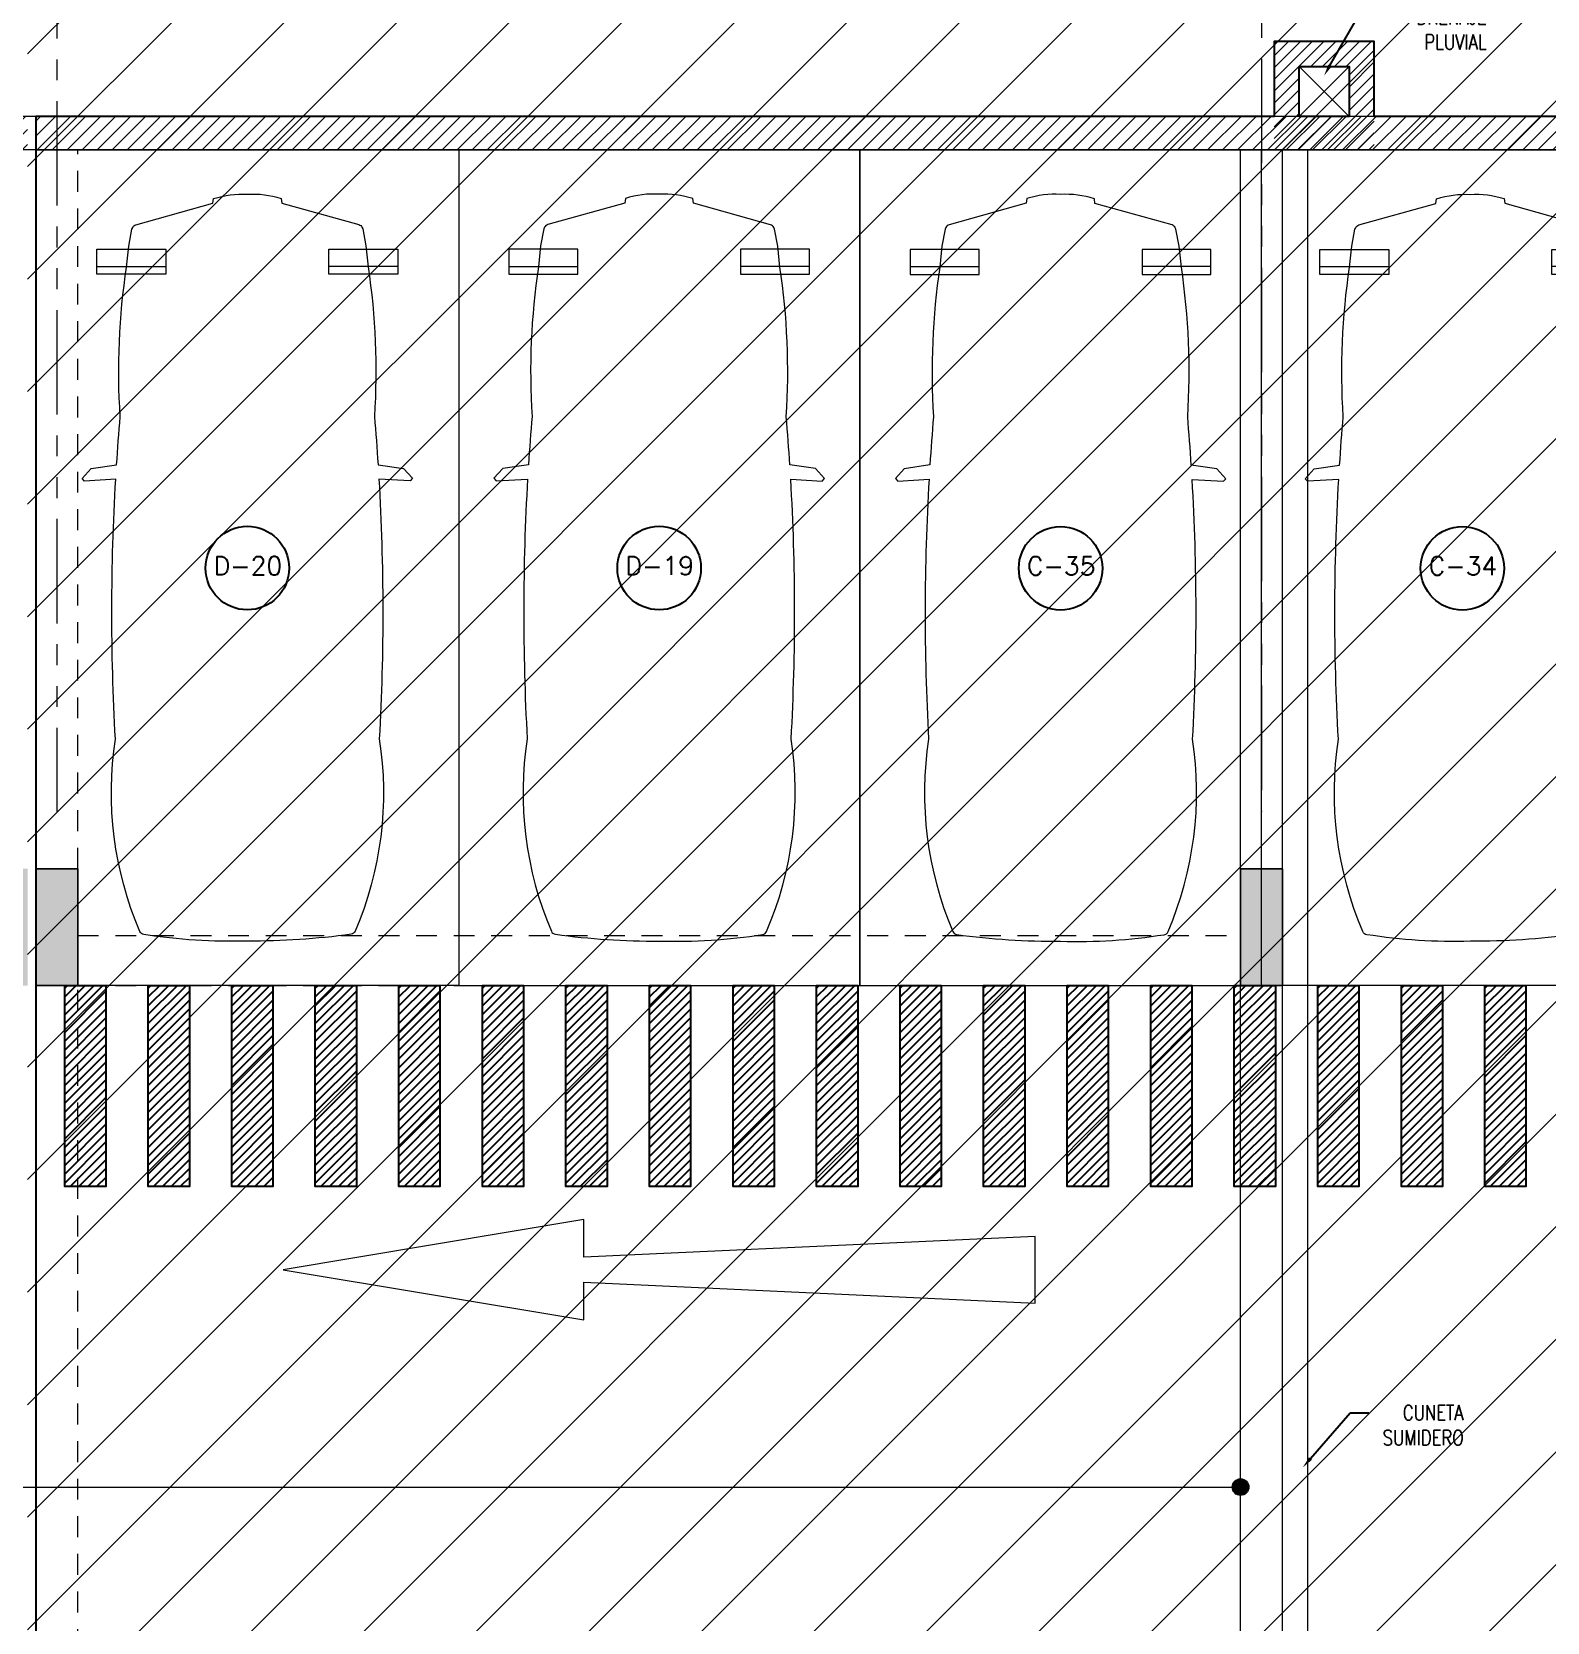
# Model space of a CAD drawing. Header units: millimetres. Extents: x 226317 to 226469, y 8188100 to 8188260.
# Drawn here: x 226427.63 to 226436.7, y 8188159.1 to 8188168.62 of the extents above; entities that cross this region are included whole.
import ezdxf
from ezdxf import colors
from ezdxf.entities.mleader import LeaderData, LeaderLine
from ezdxf.enums import TextEntityAlignment as Align
from ezdxf.math import Vec2, Vec3

# ---------------------------------------------------------------- set-up
doc = ezdxf.new("R2010")
doc.units = ezdxf.units.MM
for name, pattern in [('HIDDEN2', [0.1875, 0.125, -0.0625]), ('PHANTOM', [2.5, 1.25, -0.25, 0.25, -0.25, 0.25, -0.25]), ('PHANTOM2', [1.25, 0.625, -0.125, 0.125, -0.125, 0.125, -0.125])]:
    doc.linetypes.add(name, pattern=pattern)
for name, color, linetype in [('A-COTAS INT', 8, 'Continuous'), ('A-EJES', 8, 'PHANTOM'), ('A-ESTRUCTURA-HATCH', 8, 'Continuous'), ('A-ESTRUCTURA-MUROS', 8, 'Continuous'), ('A-ESTRUCTURA-VIGAS', 8, 'HIDDEN2'), ('A-LINEAS', 8, 'Continuous'), ('A-MOBILIARIO', 8, 'Continuous'), ('A-NUMERO ESTAC', 8, 'Continuous'), ('A-TEXTO-INDICACIONES', 8, 'Continuous'), ('CIRCULACION PEATONAL', 8, 'Continuous'), ('MURO CF 120', 8, 'Continuous'), ('MURO CF 60', 8, 'Continuous')]:
    doc.layers.add(name, color=color, linetype=linetype)
doc.layers.add('A-ESTRUCTURA-PLACAS', color=8, linetype='Continuous', lineweight=35)
doc.layers.add('A-MUROS', color=8, linetype='Continuous', lineweight=30)
doc.layers.add('A-ETAPAS', color=8, linetype='Continuous', lineweight=35, plot=False)
doc.layers.add('A-ÁREA COMÚN', color=8, linetype='Continuous', plot=False)
doc.styles.add('ROMANS', font='ROMANS.shx', dxfattribs={"oblique": 10})
doc.styles.add('TXT_COTAS', font='romans.shx', dxfattribs={"width": 0.8})

# ---------------------------------------------------------------- blocks, each defined once
blk = doc.blocks.new('EST P2')
at = {"layer": 'A-ESTRUCTURA-HATCH', "lineweight": 0}
h = blk.add_hatch(dxfattribs=at)
h.set_pattern_fill('ANSI31', color=8, scale=0.02, angle=-1.27e-14)
h.set_pattern_definition([(44.99999999999999, (-226392.077087921, -8188163.059610654), (-0.04490128060534576, 0.04490128060534578), [])])
h.paths.add_polyline_path([(-3.609999800828518, 5.049997551366687), (-3.609999800828518, 4.849997551180422), (-44.78499944024952, 4.849997609853745), (-44.78499937866582, -0.150002358481288), (-46.98999937772169, -0.1500023575499654), (-46.9900000851776, -11.15000259596854), (-3.609999100299319, -11.15005090925843), (-3.609999100299319, -11.40005090925843), (-47.2400000844209, -11.40000240411609), (-47.2400001185888, 0.1499976376071572), (-45.03500012474251, 0.1499976441264153), (-45.03499907316291, 5.049739951267838)])
h.paths.add_polyline_path([(5.875668717751978, 4.849997540004551), (5.875668724213028, 5.04999746195972), (35.52999999574968, 5.049996704794466), (35.52999999574968, 4.849997699260712)])
h.paths.add_polyline_path([(35.5800006974896, -11.1500659417361), (71.88000514596933, -11.1501255556941), (71.88000514596933, -11.40006201900542), (35.5800006974896, -11.40000240504742)])
h.paths.add_polyline_path([(-3.559999100310961, -11.15003591496497), (35.53000069750124, -11.15003591496497), (35.53000069750124, -11.40006590355188), (-3.559999100310961, -11.40006590355188)])
edge = h.paths.add_edge_path()
edge.add_arc((63.30066905263811, -0.1500025354325771), 9.699999993899837, 359.9999991583288, 539.9999991583288)
edge.add_line((53.60066905873828, -0.1500023929402232), (53.80066905874992, -0.1500023929402232))
edge.add_arc((63.30066905263811, -0.1500025354325771), 9.499999993888196, -8.593905818088388e-07, 179.9999991406094, ccw=False)
edge.add_line((72.80066904652631, -0.150002677924931), (73.00066904653795, -0.150002677924931))
h.paths.add_polyline_path([(47.91501720307861, 5.049996227025986), (35.5800006974896, 5.049997347407043), (35.5800006974896, 4.849997348152101), (47.91501677152701, 4.849997607059777)])
edge = h.paths.add_edge_path()
edge.add_arc((63.30067374472856, -0.1500072190538049), 3.300005388395399, 0.001083013335930548, 49.99451371248021)
edge.add_line((65.42211837161449, 2.377740446478128), (65.42216933166492, -0.149981296621263))
edge.add_line((65.42216933166492, -0.149981296621263), (65.27216933167074, -0.149981296621263))
edge.add_line((65.27216933167074, -0.149981296621263), (65.27212526180665, 2.49638928938657))
edge.add_arc((63.30067374501959, -0.1500072181224823), 3.300005387571071, 53.31547490152577, 179.999921187766)
edge.add_line((60.00066835692269, -0.1500026788562536), (59.80066835694015, -0.1500026788562536))
edge.add_arc((63.30067374501959, -0.1500072199851274), 3.50000538808239, 0.0010211422007841975, 179.9999256608234, ccw=False)
edge.add_line((66.80067913257517, -0.1499448418617249), (66.60066855713376, -0.1499448418617249))
edge.add_line((66.60066855713376, -0.1499448418617249), (66.60067913253442, -0.1499448418617249))
h.paths.add_polyline_path([(51.86500159354182, 4.849997512064874), (53.37567124812631, 4.84999814722687), (53.37566821934888, 5.049995731562376), (51.86500180145958, 5.049995731562376)])
h = blk.add_hatch(color=8, dxfattribs=at)
h.dxf.hatch_style = 1
h.paths.add_polyline_path([(1.924988952785498, -0.1505992198362947), (-0.1750110472203232, -0.1505992198362947), (-0.1750111099681817, 4.849997605197132), (-3.559999100310961, 4.849997400306165), (-3.559999100310961, 5.049996072426438), (3.774802909989376, 5.049997524358332), (3.774805110704619, 3.199881108477712), (3.624805109779118, 3.199881113134325), (3.624805167521117, 4.849999565631151), (-0.02486182996653952, 4.849999653175473), (-0.02486189515911974, 2.199999641627073), (3.774804468121147, 2.199980984441936), (3.774804468121147, 2.050086794421077), (-0.02486252749804407, 2.0499999942258), (-0.02486257418058813, -1.862645149230957e-09), (1.925019685091684, -0.0003989655524492264)])
h.paths.add_polyline_path([(51.86500603394234, 5.049999439157546), (47.91502163003315, 5.049999439157546), (47.91502161763492, -0.1499986853450537), (50.25000492052641, -0.1499986853450537), (50.25000491813989, 1.266598701477051e-06), (48.0650059216423, 1.311302185058594e-06), (48.06500596355181, 2.050003058277071), (50.01500671176473, 2.049963342025876), (50.01500671176473, 2.199976992793381), (48.06500595621765, 2.199977087788284), (48.06500601166044, 4.85000130161643), (51.7150060031563, 4.850001225247979), (51.71499513977324, 1.899957737885416), (51.8649951351108, 1.899957733228803)])
h.paths.add_polyline_path([(71.63000006310176, -6.150002165697515), (71.88000006310176, -6.150002165697515), (71.88000006310176, -6.85000216588378), (71.63000006310176, -6.85000216588378)])
h.paths.add_polyline_path([(64.42000006313901, -6.150002076290548), (64.67000006313901, -6.150002076290548), (64.67000006313901, -6.850002076476812), (64.42000006313901, -6.850002076476812)])
h.paths.add_polyline_path([(57.21000006317627, -6.150002076290548), (57.46000006317627, -6.150002076290548), (57.46000006317627, -6.850002076476812), (57.21000006317627, -6.850002076476812)])
h.paths.add_polyline_path([(50.00000006321352, -6.150002076290548), (50.25000006321352, -6.150002076290548), (50.25000006321352, -6.850002076476812), (50.00000006321352, -6.850002076476812)])
h.paths.add_polyline_path([(42.79000006325077, -6.150002055801451), (43.04000006325077, -6.150002055801451), (43.04000006325077, -6.850002055987716), (42.79000006325077, -6.850002055987716)])
h.paths.add_polyline_path([(42.79000006325077, 0.5499979434534907), (43.04000006325077, 0.5499979434534907), (43.04000006325077, -0.1500020558014512), (42.79000006325077, -0.1500020558014512)])
h.paths.add_polyline_path([(35.58000006328803, -6.150002076290548), (35.83000006328803, -6.150002076290548), (35.83000006328803, -6.850002076476812), (35.58000006328803, -6.850002076476812)])
h.paths.add_polyline_path([(35.58000006328803, 0.5499979238957167), (35.83000006328803, 0.5499979238957167), (35.83000006328803, -0.1500020762905478), (35.58000006328803, -0.1500020762905478)])
h.paths.add_polyline_path([(35.28000006329967, -6.150002076290548), (35.53000006329967, -6.150002076290548), (35.53000006329967, -6.850002076476812), (35.28000006329967, -6.850002076476812)])
h.paths.add_polyline_path([(35.28000006329967, 0.5499979238957167), (35.53000006329967, 0.5499979238957167), (35.53000006329967, -0.1500020762905478), (35.28000006329967, -0.1500020762905478)])
h.paths.add_polyline_path([(30.2800000719435, -6.150002076290548), (30.5300000719435, -6.150002076290548), (30.5300000719435, -6.850002076476812), (30.2800000719435, -6.850002076476812)])
h.paths.add_polyline_path([(30.2800000719435, 0.5499979238957167), (30.5300000719435, 0.5499979238957167), (30.5300000719435, -0.1500020762905478), (30.2800000719435, -0.1500020762905478)])
h.paths.add_polyline_path([(23.07000007198076, -6.150002076290548), (23.32000007198076, -6.150002076290548), (23.32000007198076, -6.850002076476812), (23.07000007198076, -6.850002076476812)])
h.paths.add_polyline_path([(23.07000007198076, 0.5499979238957167), (23.32000007198076, 0.5499979238957167), (23.32000007198076, -0.1500020762905478), (23.07000007198076, -0.1500020762905478)])
h.paths.add_polyline_path([(18.0700000806246, -6.150002055801451), (18.3200000806246, -6.150002055801451), (18.3200000806246, -6.850002055987716), (18.0700000806246, -6.850002055987716)])
h.paths.add_polyline_path([(18.0700000806246, 0.5499979434534907), (18.3200000806246, 0.5499979434534907), (18.3200000806246, -0.1500020558014512), (18.0700000806246, -0.1500020558014512)])
h.paths.add_polyline_path([(10.86000014224555, -6.150002076290548), (11.11000014224555, -6.150002076290548), (11.11000014224555, -6.850002076476812), (10.86000014224555, -6.850002076476812)])
h.paths.add_polyline_path([(10.86000014224555, 0.5499979238957167), (11.11000014224555, 0.5499979238957167), (11.11000014224555, -0.1500020762905478), (10.86000014224555, -0.1500020762905478)])
h.paths.add_polyline_path([(3.650000203866512, -6.150002076290548), (3.900000203866512, -6.150002076290548), (3.900000203866512, -6.850002076476812), (3.650000203866512, -6.850002076476812)])
h.paths.add_polyline_path([(3.600000203878153, 0.5499979238957167), (3.900000203866512, 0.5499979238957167), (3.900000203866512, -0.1500020762905478), (3.600000203878153, -0.1500020762905478)])
h.paths.add_polyline_path([(-3.55999973451253, -6.150002356618643), (-3.30999973451253, -6.150002356618643), (-3.30999973451253, -6.850002356804907), (-3.55999973451253, -6.850002356804907)])
h.paths.add_polyline_path([(-3.55999973451253, 0.5499976426362991), (-3.30999973451253, 0.5499976426362991), (-3.30999973451253, -0.1500023566186428), (-3.55999973451253, -0.1500023566186428)])
h.paths.add_polyline_path([(-3.859999734500889, -6.150002356618643), (-3.609999734500889, -6.150002356618643), (-3.609999734500889, -6.850002356804907), (-3.859999734500889, -6.850002356804907)])
h.paths.add_polyline_path([(-3.859999734500889, 0.5499976426362991), (-3.609999734500889, 0.5499976426362991), (-3.609999734500889, -0.1500023566186428), (-3.859999734500889, -0.1500023566186428)])
h.paths.add_polyline_path([(-11.06999967287993, -6.150002356618643), (-10.81999967287993, -6.150002356618643), (-10.81999967287993, -6.850002356804907), (-11.06999967287993, -6.850002356804907)])
h.paths.add_polyline_path([(-11.06999967287993, 0.5499976426362991), (-10.81999967287993, 0.5499976426362991), (-10.81999967287993, -0.1500023566186428), (-11.06999967287993, -0.1500023566186428)])
h.paths.add_polyline_path([(-18.27999961125897, -6.150002076290548), (-18.02999961125897, -6.150002076290548), (-18.02999961125897, -6.850002076476812), (-18.27999961125897, -6.850002076476812)])
h.paths.add_polyline_path([(-18.27999961125897, 0.5499979238957167), (-18.02999961125897, 0.5499979238957167), (-18.02999961125897, -0.1500020762905478), (-18.27999961125897, -0.1500020762905478)])
h.paths.add_polyline_path([(-25.48999954963801, -6.150002356618643), (-25.23999954963801, -6.150002356618643), (-25.23999954963801, -6.850002356804907), (-25.48999954963801, -6.850002356804907)])
h.paths.add_polyline_path([(-25.48999954963801, 0.5499976426362991), (-25.23999954963801, 0.5499976426362991), (-25.23999954963801, -0.1500023566186428), (-25.48999954963801, -0.1500023566186428)])
h.paths.add_polyline_path([(-32.69999948801706, -6.150002356618643), (-32.44999948801706, -6.150002356618643), (-32.44999948801706, -6.850002356804907), (-32.69999948801706, -6.850002356804907)])
h.paths.add_polyline_path([(-32.69999948801706, 0.5499976426362991), (-32.44999948801706, 0.5499976426362991), (-32.44999948801706, -0.1500023566186428), (-32.69999948801706, -0.1500023566186428)])
h.paths.add_polyline_path([(-39.90999879219453, -6.150002076290548), (-39.65999879219453, -6.150002076290548), (-39.65999879219453, -6.850002076476812), (-39.90999879219453, -6.850002076476812)])
h.paths.add_polyline_path([(-39.90999879219453, 0.5499979238957167), (-39.65999879219453, 0.5499979238957167), (-39.65999879219453, -0.1500020762905478), (-39.90999879219453, -0.1500020762905478)])
at = {"layer": 'A-ESTRUCTURA-MUROS', "color": 8, "lineweight": 0}
blk.add_lwpolyline([(47.91501720307861, 5.049996227025986), (35.5800006974896, 5.049997347407043), (35.5800006974896, 4.849997348152101), (47.91501677152701, 4.849997607059777)], close=True, dxfattribs=at)
at = {"layer": 'A-ESTRUCTURA-PLACAS', "color": 8, "lineweight": 0}
for points in [[(35.58000006328803, 0.5499979238957167), (35.83000006328803, 0.5499979238957167), (35.83000006328803, -0.1500020762905478), (35.58000006328803, -0.1500020762905478)], [(42.79000006325077, 0.5499979434534907), (43.04000006325077, 0.5499979434534907), (43.04000006325077, -0.1500020558014512), (42.79000006325077, -0.1500020558014512)]]:
    blk.add_lwpolyline(points, close=True, dxfattribs=at)
at = {"layer": 'A-ESTRUCTURA-VIGAS', "color": 8, "lineweight": 0}
for points in [[(35.58000006328803, 0.5499979238957167), (35.58000006328803, 4.84999768063426)], [(35.83000006328803, 0.5499979238957167), (35.83000006328803, 4.84999768063426)], [(42.79000006325077, 0.5499979434534907), (42.79000006325077, 4.849997701123357)], [(43.04000006325077, 0.5499979434534907), (43.04000006325077, 4.849997701123357)], [(35.83000006328803, 0.1499979235231876), (42.79000006325077, 0.1499979235231876)], [(35.58000006328803, -6.150002076290548), (35.58000006328803, -0.1500020762905478)], [(35.83000006328803, -6.150002076290548), (35.83000006328803, -0.1500020762905478)], [(35.83000006328803, -0.1500020762905478), (42.79000006325077, -0.1500020762905478)], [(42.79000006325077, -6.150002055801451), (42.79000006325077, -0.1500020567327738)], [(43.04000006325077, -6.150002055801451), (43.04000006325077, -0.1500020567327738)]]:
    blk.add_lwpolyline(points, dxfattribs=at)
blk = doc.blocks.new('MCF')
at = {"layer": 'MURO CF 60', "lineweight": 0}
h = blk.add_hatch(dxfattribs=at)
h.set_pattern_fill('_USER', color=8, scale=0.05, angle=45, pattern_type=0)
h.set_pattern_definition([(45, (1.793458536238177, -0.002235784195363522), (-0.03535533905932738, 0.03535533905932738), [])])
h.paths.add_polyline_path([(-5.07480261294404, -34.50008952897042), (-4.474802612967324, -34.50008952897042), (-4.474802612967324, -35.15008846856654), (-5.07480261294404, -35.15008846856654)])
h.paths.add_polyline_path([(-4.624802640377311, -34.95008950214833), (-4.924802612949861, -34.95008950214833), (-4.924802612949861, -34.65008952934295), (-4.624802640377311, -34.65008952934295)], flags=16)
blk = doc.blocks.new('EJES 1P')
at = {"layer": 'A-EJES', "color": 8, "linetype": 'PHANTOM2', "lineweight": 0}
for points in [[(87.92433610191802, 5.345278641209006), (87.9243350403558, -4.158154672011733)], [(80.71433607794461, 5.09236082714051), (80.71433505386813, -4.158154670149088)]]:
    blk.add_lwpolyline(points, dxfattribs=at)
blk = doc.blocks.new('EJE')
at = {"linetype": 'Continuous'}
blk.add_circle((-4.656613e-10, -3.7252903e-09), 0.5, dxfattribs=at)
at = {"layer": 'A-TEXTO-INDICACIONES', "style": 'ROMANS'}
blk.add_attdef('EJE', text='', height=0.22, rotation=1.067217058e-07, dxfattribs=at).set_placement((0.0068061400004788, 0.02766973558132052), align=Align.MIDDLE_CENTER)
blk = doc.blocks.new('numeración')
at = {"layer": 'A-NUMERO ESTAC', "color": 8, "lineweight": 0, "xscale": 0.5, "yscale": 0.5, "zscale": 0.5}
for p, values in [((-36.15567298934911, -47.20184781774879, 1.438685870488379e-06), {'EJE': 'D-20'}), ((-33.69067298935261, -47.20184781122953, 1.438685870488379e-06), {'EJE': 'D-19'}), ((-31.28816876761266, -47.20306949131191), {'EJE': 'C-35'}), ((-28.88316876764293, -47.20306948944926), {'EJE': 'C-34'})]:
    blk.add_blockref('EJE', p, dxfattribs=at).add_auto_attribs(values)
blk = doc.blocks.new('*U62')
at = {"color": 8, "lineweight": 0, "ltscale": 0.5}
for p, q in [((0.349999999909371, 4.301899374723462), (0.7625640894893444, 4.301899372860816)), ((2.149999999897729, 4.301899374723462), (1.737435910317755, 4.301899374723462))]:
    blk.add_line(p, q, dxfattribs=at)
for points in [[(0, 0), (2.500000000005824, 0), (2.500000000005824, 5), (0, 5)], [(0.349999999909371, 4.405005575418499), (0.349999999909371, 4.25500557504597), (0.7625640894893444, 4.25500557504597), (0.7625640894893444, 4.405005573555852)], [(1.737435910317755, 4.405005575418499), (1.737435910317755, 4.25500557504597), (2.149999999897729, 4.25500557504597), (2.149999999897729, 4.405005575418499)]]:
    blk.add_lwpolyline(points, close=True, dxfattribs=at)
blk.add_lwpolyline([(2.037528844948707, 3.028522202071265), (2.224826331532269, 3.017961387783316), (2.238677233040973, 3.033225936144618), (2.185582110823772, 3.092103478759553), (2.032238905380672, 3.114782713422947, 0.005253419644038889), (2.010610162172561, 3.403024230234966, 0.05323468880448375), (1.972881289015231, 4.298445265069629), (1.959960859085141, 4.423920004889395), (1.940709687702067, 4.525403541773585), (1.936232188131518, 4.534997764310868, 0.2186562557100147), (1.917137849193707, 4.551199094653156), (1.45578430143901, 4.68041331440213), (1.452100344208982, 4.707649311509477, 0.09155394760763061), (1.250000000002876, 4.734330136008744, 0.09162043732155131), (1.047899655813991, 4.708804217427994), (1.044215698368089, 4.681568217724587), (0.5828621506187874, 4.552353999814748, 0.2186562552153479), (0.5637678116817846, 4.536152669489409), (0.5592903121050334, 4.526558446958687), (0.5400391407801657, 4.4250749100745), (0.527118710702829, 4.299600172615821, 0.05323468880111815), (0.4893898377075552, 3.404179129908862, 0.005253420110187526), (0.4677610936832501, 3.115937606692341), (0.3144178889833277, 3.093258382082013), (0.2613227668243348, 3.034380841329721), (0.2751736682166233, 3.01911629296842), (0.4624711549076459, 3.029677107255861, 0.02826491459471849), (0.459996665315612, 1.475695204805616, 0.1399238157925407), (0.6046126963936331, 0.324876973164095, 0.2721479777528903), (0.6285017504014515, 0.3060667694362756, 0.035352843949907), (1.250000000003183, 0.2656698639912349, 0.0456386399384704), (1.869188438495204, 0.3049118635303407, 0.2721479761988349), (1.893077493170626, 0.3237220675503025, 0.1398888083936435), (2.040003335146762, 1.474540296761161, 0.02826491464424222)], format="xyb", close=True, dxfattribs=at)
blk = doc.blocks.new('*U61')
at = {"color": 8, "lineweight": 0, "ltscale": 0.5}
for p, q in [((0.302499999908789, 4.301899374723462), (0.7150640894887623, 4.301899372860816)), ((2.102499999897147, 4.301899374723462), (1.689935910317172, 4.301899374723462))]:
    blk.add_line(p, q, dxfattribs=at)
for points in [[(0, 0), (2.40500000000466, 0), (2.40500000000466, 5), (0, 5)], [(0.302499999908789, 4.405005575418499), (0.302499999908789, 4.25500557504597), (0.7150640894887623, 4.25500557504597), (0.7150640894887623, 4.405005573555852)], [(1.689935910317172, 4.405005575418499), (1.689935910317172, 4.25500557504597), (2.102499999897147, 4.25500557504597), (2.102499999897147, 4.405005575418499)]]:
    blk.add_lwpolyline(points, close=True, dxfattribs=at)
blk.add_lwpolyline([(1.990028844948126, 3.028522202071265), (2.177326331531687, 3.017961387783316), (2.191177233040391, 3.033225936144618), (2.13808211082319, 3.092103478759553), (1.98473890538009, 3.114782713422947, 0.005253419644038889), (1.963110162171979, 3.403024230234966, 0.05323468880448375), (1.925381289014649, 4.298445265069629), (1.912460859084559, 4.423920004889395), (1.893209687701485, 4.525403541773585), (1.888732188130936, 4.534997764310868, 0.2186562557100147), (1.869637849193124, 4.551199094653156), (1.408284301438428, 4.68041331440213), (1.4046003442084, 4.707649311509477, 0.09155394760763061), (1.202500000002294, 4.734330136008744, 0.09162043732155131), (1.000399655813409, 4.708804217427994), (0.9967156983675074, 4.681568217724587), (0.5353621506182054, 4.552353999814748, 0.2186562552153479), (0.5162678116812025, 4.536152669489409), (0.5117903121044514, 4.526558446958687), (0.4925391407795836, 4.4250749100745), (0.4796187107022469, 4.299600172615821, 0.05323468880111815), (0.4418898377069731, 3.404179129908862, 0.005253420110187526), (0.4202610936826681, 3.115937606692341), (0.2669178889827457, 3.093258382082013), (0.2138227668237527, 3.034380841329721), (0.2276736682160412, 3.01911629296842), (0.4149711549070638, 3.029677107255861, 0.02826491459471849), (0.4124966653150299, 1.475695204805616, 0.1399238157925407), (0.557112696393051, 0.324876973164095, 0.2721479777528903), (0.5810017504008694, 0.3060667694362756, 0.035352843949907), (1.2025000000026, 0.2656698639912349, 0.0456386399384704), (1.821688438494622, 0.3049118635303407, 0.2721479761988349), (1.845577493170043, 0.3237220675503025, 0.1398888083936435), (1.99250333514618, 1.474540296761161, 0.02826491464424222)], format="xyb", close=True, dxfattribs=at)
blk = doc.blocks.new('*U19')
at = {"layer": 'CIRCULACION PEATONAL'}
h = blk.add_hatch(dxfattribs=at)
h.set_pattern_fill('ANSI31', color=256, scale=0.3)
h.set_pattern_definition([(45, (16.75036784235422, 0), (-0.02651650429449553, 0.02651650429449553), [])])
h.paths.add_polyline_path([(17.04736672583536, 0.2275326177477837), (16.79736672589356, 0.2275326177477837), (16.79736672589356, -0.9724673796445131), (17.04736672583536, -0.9724673796445131)])
h = blk.add_hatch(dxfattribs=at)
h.set_pattern_fill('ANSI31', color=256, scale=0.3)
h.set_pattern_definition([(45, (17.25036784235422, 0), (-0.02651650429449553, 0.02651650429449553), [])])
h.paths.add_polyline_path([(17.54736672583536, 0.2275326177477837), (17.29736672589356, 0.2275326177477837), (17.29736672589356, -0.9724673796445131), (17.54736672583536, -0.9724673796445131)])
h = blk.add_hatch(dxfattribs=at)
h.set_pattern_fill('ANSI31', color=256, scale=0.3)
h.set_pattern_definition([(45, (17.75036784235422, 0), (-0.02651650429449553, 0.02651650429449553), [])])
h.paths.add_polyline_path([(18.04736672583536, 0.2275326177477837), (17.79736672589356, 0.2275326177477837), (17.79736672589356, -0.9724673796445131), (18.04736672583536, -0.9724673796445131)])
h = blk.add_hatch(dxfattribs=at)
h.set_pattern_fill('ANSI31', color=256, scale=0.3)
h.set_pattern_definition([(45, (18.25036784235422, 0), (-0.02651650429449553, 0.02651650429449553), [])])
h.paths.add_polyline_path([(18.54736672583536, 0.2275326177477837), (18.29736672589356, 0.2275326177477837), (18.29736672589356, -0.9724673796445131), (18.54736672583536, -0.9724673796445131)])
h = blk.add_hatch(dxfattribs=at)
h.set_pattern_fill('ANSI31', color=256, scale=0.3)
h.set_pattern_definition([(45, (18.75036784235422, 0), (-0.02651650429449553, 0.02651650429449553), [])])
h.paths.add_polyline_path([(19.04736672583536, 0.2275326177477837), (18.79736672589356, 0.2275326177477837), (18.79736672589356, -0.9724673796445131), (19.04736672583536, -0.9724673796445131)])
h = blk.add_hatch(dxfattribs=at)
h.set_pattern_fill('ANSI31', color=256, scale=0.3)
h.set_pattern_definition([(45, (19.25036784235422, 0), (-0.02651650429449553, 0.02651650429449553), [])])
h.paths.add_polyline_path([(19.54736672583536, 0.2275326177477837), (19.29736672589356, 0.2275326177477837), (19.29736672589356, -0.9724673796445131), (19.54736672583536, -0.9724673796445131)])
h = blk.add_hatch(dxfattribs=at)
h.set_pattern_fill('ANSI31', color=256, scale=0.3)
h.set_pattern_definition([(45, (19.75036784235422, 0), (-0.02651650429449553, 0.02651650429449553), [])])
h.paths.add_polyline_path([(20.04736672583536, 0.2275326177477837), (19.79736672589356, 0.2275326177477837), (19.79736672589356, -0.9724673796445131), (20.04736672583536, -0.9724673796445131)])
h = blk.add_hatch(dxfattribs=at)
h.set_pattern_fill('ANSI31', color=256, scale=0.3)
h.set_pattern_definition([(45, (20.25036784235422, 0), (-0.02651650429449553, 0.02651650429449553), [])])
h.paths.add_polyline_path([(20.54736672583536, 0.2275326177477837), (20.29736672589356, 0.2275326177477837), (20.29736672589356, -0.9724673796445131), (20.54736672583536, -0.9724673796445131)])
h = blk.add_hatch(dxfattribs=at)
h.set_pattern_fill('ANSI31', color=256, scale=0.3)
h.set_pattern_definition([(45, (20.75036784235422, 0), (-0.02651650429449553, 0.02651650429449553), [])])
h.paths.add_polyline_path([(21.04736672583536, 0.2275326177477837), (20.79736672589356, 0.2275326177477837), (20.79736672589356, -0.9724673796445131), (21.04736672583536, -0.9724673796445131)])
h = blk.add_hatch(dxfattribs=at)
h.set_pattern_fill('ANSI31', color=256, scale=0.3)
h.set_pattern_definition([(45, (21.25036784235422, 0), (-0.02651650429449553, 0.02651650429449553), [])])
h.paths.add_polyline_path([(21.54736672583536, 0.2275326177477837), (21.29736672589356, 0.2275326177477837), (21.29736672589356, -0.9724673796445131), (21.54736672583536, -0.9724673796445131)])
h = blk.add_hatch(dxfattribs=at)
h.set_pattern_fill('ANSI31', color=256, scale=0.3)
h.set_pattern_definition([(45, (21.75036784235422, 0), (-0.02651650429449553, 0.02651650429449553), [])])
h.paths.add_polyline_path([(22.04736672583536, 0.2275326177477837), (21.79736672589356, 0.2275326177477837), (21.79736672589356, -0.9724673796445131), (22.04736672583536, -0.9724673796445131)])
h = blk.add_hatch(dxfattribs=at)
h.set_pattern_fill('ANSI31', color=256, scale=0.3)
h.set_pattern_definition([(45, (22.25036784235422, 0), (-0.02651650429449553, 0.02651650429449553), [])])
h.paths.add_polyline_path([(22.54736672583536, 0.2275326177477837), (22.29736672589356, 0.2275326177477837), (22.29736672589356, -0.9724673796445131), (22.54736672583536, -0.9724673796445131)])
h = blk.add_hatch(dxfattribs=at)
h.set_pattern_fill('ANSI31', color=256, scale=0.3)
h.set_pattern_definition([(45, (22.75036784235422, 0), (-0.02651650429449553, 0.02651650429449553), [])])
h.paths.add_polyline_path([(23.04736672583536, 0.2275326177477837), (22.79736672589356, 0.2275326177477837), (22.79736672589356, -0.9724673796445131), (23.04736672583536, -0.9724673796445131)])
h = blk.add_hatch(dxfattribs=at)
h.set_pattern_fill('ANSI31', color=256, scale=0.3)
h.set_pattern_definition([(45, (23.25036784235422, 0), (-0.02651650429449553, 0.02651650429449553), [])])
h.paths.add_polyline_path([(23.54736672583536, 0.2275326177477837), (23.29736672589356, 0.2275326177477837), (23.29736672589356, -0.9724673796445131), (23.54736672583536, -0.9724673796445131)])
h = blk.add_hatch(dxfattribs=at)
h.set_pattern_fill('ANSI31', color=256, scale=0.3)
h.set_pattern_definition([(45, (23.75036784235422, 0), (-0.02651650429449553, 0.02651650429449553), [])])
h.paths.add_polyline_path([(24.04736672583536, 0.2275326177477837), (23.79736672589356, 0.2275326177477837), (23.79736672589356, -0.9724673796445131), (24.04736672583536, -0.9724673796445131)])
h = blk.add_hatch(dxfattribs=at)
h.set_pattern_fill('ANSI31', color=256, scale=0.3)
h.set_pattern_definition([(45, (24.25036784235422, 0), (-0.02651650429449553, 0.02651650429449553), [])])
h.paths.add_polyline_path([(24.54736672583536, 0.2275326177477837), (24.29736672589356, 0.2275326177477837), (24.29736672589356, -0.9724673796445131), (24.54736672583536, -0.9724673796445131)])
h = blk.add_hatch(dxfattribs=at)
h.set_pattern_fill('ANSI31', color=256, scale=0.3)
h.set_pattern_definition([(45, (24.75036784235422, 0), (-0.02651650429449553, 0.02651650429449553), [])])
h.paths.add_polyline_path([(25.04736672583536, 0.2275326177477837), (24.79736672589356, 0.2275326177477837), (24.79736672589356, -0.9724673796445131), (25.04736672583536, -0.9724673796445131)])
h = blk.add_hatch(dxfattribs=at)
h.set_pattern_fill('ANSI31', color=256, scale=0.3)
h.set_pattern_definition([(45, (25.25036784235422, 0), (-0.02651650429449553, 0.02651650429449553), [])])
h.paths.add_polyline_path([(25.54736672583536, 0.2275326177477837), (25.29736672589356, 0.2275326177477837), (25.29736672589356, -0.9724673796445131), (25.54736672583536, -0.9724673796445131)])
for points in [[(16.79736672589356, -0.9724673796445131), (17.04736672583536, -0.9724673796445131), (17.04736672583536, 0.2275326177477837), (16.79736672589356, 0.2275326177477837)], [(17.29736672589356, -0.9724673796445131), (17.54736672583536, -0.9724673796445131), (17.54736672583536, 0.2275326177477837), (17.29736672589356, 0.2275326177477837)], [(17.79736672589356, -0.9724673796445131), (18.04736672583536, -0.9724673796445131), (18.04736672583536, 0.2275326177477837), (17.79736672589356, 0.2275326177477837)], [(18.29736672589356, -0.9724673796445131), (18.54736672583536, -0.9724673796445131), (18.54736672583536, 0.2275326177477837), (18.29736672589356, 0.2275326177477837)], [(18.79736672589356, -0.9724673796445131), (19.04736672583536, -0.9724673796445131), (19.04736672583536, 0.2275326177477837), (18.79736672589356, 0.2275326177477837)], [(19.29736672589356, -0.9724673796445131), (19.54736672583536, -0.9724673796445131), (19.54736672583536, 0.2275326177477837), (19.29736672589356, 0.2275326177477837)], [(19.79736672589356, -0.9724673796445131), (20.04736672583536, -0.9724673796445131), (20.04736672583536, 0.2275326177477837), (19.79736672589356, 0.2275326177477837)], [(20.29736672589356, -0.9724673796445131), (20.54736672583536, -0.9724673796445131), (20.54736672583536, 0.2275326177477837), (20.29736672589356, 0.2275326177477837)], [(20.79736672589356, -0.9724673796445131), (21.04736672583536, -0.9724673796445131), (21.04736672583536, 0.2275326177477837), (20.79736672589356, 0.2275326177477837)], [(21.29736672589356, -0.9724673796445131), (21.54736672583536, -0.9724673796445131), (21.54736672583536, 0.2275326177477837), (21.29736672589356, 0.2275326177477837)], [(21.79736672589356, -0.9724673796445131), (22.04736672583536, -0.9724673796445131), (22.04736672583536, 0.2275326177477837), (21.79736672589356, 0.2275326177477837)], [(22.29736672589356, -0.9724673796445131), (22.54736672583536, -0.9724673796445131), (22.54736672583536, 0.2275326177477837), (22.29736672589356, 0.2275326177477837)], [(22.79736672589356, -0.9724673796445131), (23.04736672583536, -0.9724673796445131), (23.04736672583536, 0.2275326177477837), (22.79736672589356, 0.2275326177477837)], [(23.29736672589356, -0.9724673796445131), (23.54736672583536, -0.9724673796445131), (23.54736672583536, 0.2275326177477837), (23.29736672589356, 0.2275326177477837)], [(23.79736672589356, -0.9724673796445131), (24.04736672583536, -0.9724673796445131), (24.04736672583536, 0.2275326177477837), (23.79736672589356, 0.2275326177477837)], [(24.29736672589356, -0.9724673796445131), (24.54736672583536, -0.9724673796445131), (24.54736672583536, 0.2275326177477837), (24.29736672589356, 0.2275326177477837)], [(24.79736672589356, -0.9724673796445131), (25.04736672583536, -0.9724673796445131), (25.04736672583536, 0.2275326177477837), (24.79736672589356, 0.2275326177477837)], [(25.29736672589356, -0.9724673796445131), (25.54736672583536, -0.9724673796445131), (25.54736672583536, 0.2275326177477837), (25.29736672589356, 0.2275326177477837)]]:
    blk.add_lwpolyline(points, close=True, dxfattribs=at)
blk = doc.blocks.new('*U60')
at = {"color": 8, "lineweight": 0, "ltscale": 0.5}
for p, q in [((0.2999999999064606, 4.301899374723462), (0.712564089486434, 4.301899372860816)), ((2.099999999894819, 4.301899374723462), (1.687435910314844, 4.301899374723462))]:
    blk.add_line(p, q, dxfattribs=at)
for points in [[(0, 0), (2.400000000000003, 0), (2.400000000000003, 5), (0, 5)], [(0.2999999999064606, 4.405005575418499), (0.2999999999064606, 4.25500557504597), (0.712564089486434, 4.25500557504597), (0.712564089486434, 4.405005573555852)], [(1.687435910314844, 4.405005575418499), (1.687435910314844, 4.25500557504597), (2.099999999894819, 4.25500557504597), (2.099999999894819, 4.405005575418499)]]:
    blk.add_lwpolyline(points, close=True, dxfattribs=at)
blk.add_lwpolyline([(1.987528844945797, 3.028522202071265), (2.174826331529359, 3.017961387783316), (2.188677233038063, 3.033225936144618), (2.135582110820861, 3.092103478759553), (1.982238905377762, 3.114782713422947, 0.005253419644038889), (1.960610162169651, 3.403024230234966, 0.05323468880448375), (1.922881289012321, 4.298445265069629), (1.909960859082231, 4.423920004889395), (1.890709687699156, 4.525403541773585), (1.886232188128608, 4.534997764310868, 0.2186562557100147), (1.867137849190796, 4.551199094653156), (1.405784301436099, 4.68041331440213), (1.402100344206071, 4.707649311509477, 0.09155394760763061), (1.199999999999965, 4.734330136008744, 0.09162043732155131), (0.9978996558110811, 4.708804217427994), (0.9942156983651791, 4.681568217724587), (0.532862150615877, 4.552353999814748, 0.2186562552153479), (0.5137678116788742, 4.536152669489409), (0.509290312102123, 4.526558446958687), (0.4900391407772553, 4.4250749100745), (0.4771187106999186, 4.299600172615821, 0.05323468880111815), (0.4393898377046448, 3.404179129908862, 0.005253420110187526), (0.4177610936803398, 3.115937606692341), (0.2644178889804173, 3.093258382082013), (0.2113227668214244, 3.034380841329721), (0.2251736682137129, 3.01911629296842), (0.4124711549047355, 3.029677107255861, 0.02826491459471849), (0.4099966653127016, 1.475695204805616, 0.1399238157925407), (0.5546126963907227, 0.324876973164095, 0.2721479777528903), (0.5785017503985411, 0.3060667694362756, 0.035352843949907), (1.200000000000272, 0.2656698639912349, 0.0456386399384704), (1.819188438492293, 0.3049118635303407, 0.2721479761988349), (1.843077493167715, 0.3237220675503025, 0.1398888083936435), (1.990003335143852, 1.474540296761161, 0.02826491464424222)], format="xyb", close=True, dxfattribs=at)
blk = doc.blocks.new('*U73')
at = {"color": 8, "lineweight": 0, "ltscale": 0.5}
for p, q in [((0.3649999999087883, 4.301899374723462), (0.7775640894887617, 4.301899372860816)), ((2.164999999897147, 4.301899374723462), (1.752435910317172, 4.301899374723462))]:
    blk.add_line(p, q, dxfattribs=at)
for points in [[(0, 0), (2.530000000004658, 0), (2.530000000004658, 5), (0, 5)], [(0.3649999999087883, 4.405005575418499), (0.3649999999087883, 4.25500557504597), (0.7775640894887617, 4.25500557504597), (0.7775640894887617, 4.405005573555852)], [(1.752435910317172, 4.405005575418499), (1.752435910317172, 4.25500557504597), (2.164999999897147, 4.25500557504597), (2.164999999897147, 4.405005575418499)]]:
    blk.add_lwpolyline(points, close=True, dxfattribs=at)
blk.add_lwpolyline([(2.052528844948125, 3.028522202071265), (2.239826331531687, 3.017961387783316), (2.253677233040391, 3.033225936144618), (2.200582110823189, 3.092103478759553), (2.04723890538009, 3.114782713422947, 0.005253419644038889), (2.025610162171978, 3.403024230234966, 0.05323468880448375), (1.987881289014649, 4.298445265069629), (1.974960859084559, 4.423920004889395), (1.955709687701484, 4.525403541773585), (1.951232188130936, 4.534997764310868, 0.2186562557100147), (1.932137849193124, 4.551199094653156), (1.470784301438427, 4.68041331440213), (1.467100344208399, 4.707649311509477, 0.09155394760763061), (1.265000000002293, 4.734330136008744, 0.09162043732155131), (1.062899655813409, 4.708804217427994), (1.059215698367507, 4.681568217724587), (0.5978621506182047, 4.552353999814748, 0.2186562552153479), (0.5787678116812018, 4.536152669489409), (0.5742903121044507, 4.526558446958687), (0.5550391407795829, 4.4250749100745), (0.5421187107022463, 4.299600172615821, 0.05323468880111815), (0.5043898377069724, 3.404179129908862, 0.005253420110187526), (0.4827610936826674, 3.115937606692341), (0.329417888982745, 3.093258382082013), (0.276322766823752, 3.034380841329721), (0.2901736682160405, 3.01911629296842), (0.4774711549070632, 3.029677107255861, 0.02826491459471849), (0.4749966653150293, 1.475695204805616, 0.1399238157925407), (0.6196126963930504, 0.324876973164095, 0.2721479777528903), (0.6435017504008688, 0.3060667694362756, 0.035352843949907), (1.2650000000026, 0.2656698639912349, 0.0456386399384704), (1.884188438494621, 0.3049118635303407, 0.2721479761988349), (1.908077493170043, 0.3237220675503025, 0.1398888083936435), (2.05500333514618, 1.474540296761161, 0.02826491464424222)], format="xyb", close=True, dxfattribs=at)
blk = doc.blocks.new('PO_GUARDIA CIVIL ESQ FAISANES_PLANTAS_Sotanos_REVA_2022.01.24 - copia$0$XREF_SOTANOS - ETAPA 1-2020.06.26$0$frr')
at = {"color": 8, "lineweight": 0}
blk.add_lwpolyline([(-0.2000000000000455, -4.499999999999886), (0.2000000000000455, -4.5), (0.07500150000004169, -1.800000000000068), (0.2999999999999545, -1.799999999999955), (0, 0), (-0.2999999999999545, -1.799999999999955), (-0.07500149999981431, -1.799999999999955)], close=True, dxfattribs=at)
blk = doc.blocks.new('TEXTOSSS')
at = {"transparency": 33554483, "rotation": 90}
blk.add_blockref('PO_GUARDIA CIVIL ESQ FAISANES_PLANTAS_Sotanos_REVA_2022.01.24 - copia$0$XREF_SOTANOS - ETAPA 1-2020.06.26$0$frr', (-38.67189817124745, -40.20000145770609), dxfattribs=at)
at = {"layer": 'A-TEXTO-INDICACIONES', "color": 8, "lineweight": 0}
ml = blk.add_multileader_mtext('Standard', dxfattribs=at)
ml.set_content('MONTANTE DRENAJE PLUVIAL', color=8, style='TXT_COTAS')
ml.set_leader_properties(color=7)
ml.build(insert=Vec2(0, 0))
ml.multileader.update_dxf_attribs({"dogleg_length": 0.1104934798556762, "arrow_head_size": 0.07})
ctx = ml.context
ctx.base_point, ctx.char_height, ctx.arrow_head_size, ctx.landing_gap_size, ctx.plane_origin = Vec3(-32.04353566571922, -32.55428695399314), 0.09, 0.07, 0.05, Vec3(-31.61947636803961, -33.33979706745595)
ctx.text_align_type = 2
notes = []
notes.append((ctx, [(0, (1, 1, 0), (-32.1540291455749, -32.55428695399314), (1, 0), 0.1104934798556762, [(0, [(-32.44189852901036, -33.05502329859883)], 0, [])])]))
ctx.mtext.insert, ctx.mtext.width, ctx.mtext.alignment, ctx.mtext.flow_direction = Vec3(-31.4689642371668, -32.50928695406765), 0.8350710593222175, 3, 5
ml = blk.add_multileader_mtext('Standard', dxfattribs=at)
ml.set_content('CUNETA SUMIDERO', color=8, style='TXT_COTAS')
ml.set_leader_properties(color=7)
ml.build(insert=Vec2(0, 0))
ml.multileader.update_dxf_attribs({"dogleg_length": 0.1104934798556762, "arrow_head_size": 0.07})
ctx = ml.context
ctx.base_point, ctx.char_height, ctx.arrow_head_size, ctx.landing_gap_size, ctx.plane_origin = Vec3(-32.17485308463188, -41.05493215285242), 0.09, 0.07, 0.05, Vec3(-31.65557516159606, -41.57991959527135)
ctx.text_align_type = 2
notes.append((ctx, [(0, (1, 1, 0), (-32.28534656448755, -41.05493215285242), (1, 0), 0.1104934798556762, [(0, [(-32.56954350954038, -41.38245716504753)], 0, [])])]))
ctx.mtext.insert, ctx.mtext.width, ctx.mtext.alignment, ctx.mtext.flow_direction = Vec3(-31.60713879892137, -41.00993215292692), 0.661659109784523, 3, 5
for ctx, leaders in notes:
    for number, flags, end, landing, length, lines in leaders:
        leader = LeaderData()
        leader.index, (leader.has_last_leader_line, leader.has_dogleg_vector, leader.attachment_direction) = number, flags
        leader.last_leader_point, leader.dogleg_vector, leader.dogleg_length = Vec3(end), Vec3(landing), length
        for number, points, colour, breaks in lines:
            line = LeaderLine()
            line.index, line.vertices, line.color, line.breaks = number, Vec3.list(points), colors.encode_raw_color(colour), breaks
            leader.lines.append(line)
        ctx.leaders.append(leader)
blk = doc.blocks.new('arq. estac.')
at = {"lineweight": 0}
h = blk.add_hatch(color=8, dxfattribs=at)
h.dxf.hatch_style = 1
edge = h.paths.add_edge_path()
edge.add_arc((226730.2891256455, 8188164.553868368), 0.04999999999999958, 0, 360)
at = {"color": 8, "lineweight": 0}
for p, q in [((226730.6391256073, 8188173.053894565), (226730.9391256073, 8188172.753894565)), ((226730.9391256073, 8188173.053894565), (226730.6391256073, 8188172.75389462)), ((226698.6091258359, 8188164.553840831), (226730.2891256645, 8188164.553840826))]:
    blk.add_line(p, q, dxfattribs=at)
blk.add_lwpolyline([(226730.5391256313, 8188172.553895704), (226730.6891256313, 8188172.553895733), (226730.6891256025, 8188156.553895969), (226730.5391256313, 8188156.55389597)], close=True, dxfattribs=at)
blk.add_circle((226730.2891256455, 8188164.553868368), 0.04999999999999958, dxfattribs=at)
at = {"layer": 'A-LINEAS', "color": 8, "lineweight": 0}
blk.add_lwpolyline([(226698.6091257055, 8188172.553895766), (226698.6091257055, 8188156.553895916), (226730.2891256265, 8188156.55389591), (226730.2891256265, 8188172.553895911)], close=True, dxfattribs=at)
at = {"layer": 'A-MUROS', "color": 8, "lineweight": 0}
for p, q in [((226730.4891256073, 8188172.753895923, -6.175769205995055e-07), (226720.2253536778, 8188172.753895737)), ((226734.9641427711, 8188172.753896005, -8.868412162856825e-07), (226731.0891256073, 8188172.753895935, -6.536792575270019e-07)), ((226735.4141181412, 8188172.55389557), (226716.2751815441, 8188172.553895859, -7.980802190292527e-07))]:
    blk.add_line(p, q, dxfattribs=at)
blk.add_lwpolyline([(226730.4891256073, 8188172.753894565), (226730.4891256073, 8188173.203894565), (226731.0891256073, 8188173.203894565), (226731.0891256073, 8188172.753894565)], dxfattribs=at)
for points in [[(226730.6391256073, 8188172.753894565), (226730.6391256073, 8188173.053894565), (226730.9391256073, 8188173.053894565), (226730.9391256073, 8188172.753894565)], [(226723.0791256266, 8188167.553895934), (226723.3291256266, 8188167.553895934), (226723.3291256266, 8188168.253895935), (226723.0791256266, 8188168.253895935)], [(226730.2891256265, 8188167.553895934), (226730.5391256265, 8188167.553895934), (226730.5391256265, 8188168.253895935), (226730.2891256265, 8188168.253895935)]]:
    blk.add_lwpolyline(points, close=True, dxfattribs=at)
at = {"layer": 'A-ÁREA COMÚN'}
blk.add_lwpolyline([(226723.0791215094, 8188156.304529297), (226759.3797916543, 8188156.304831796), (226759.3797917475, 8188161.304831568), (226760.2138902451, 8188161.304831937), (226760.5104141001, 8188167.55429346, 0.7500482192403956), (226742.6109592413, 8188172.754829931), (226735.5641427711, 8188172.75389369), (226735.5641427711, 8188173.20389393), (226734.9641427711, 8188173.20389393), (226734.9641427711, 8188172.75389369), (226731.0891256073, 8188172.753894565), (226731.0891256073, 8188173.203894565), (226730.4891256073, 8188173.203894565), (226730.4891256073, 8188172.753894565), (226723.0791215094, 8188172.753894687)], format="xyb", close=True, dxfattribs=at)
blk.add_lwpolyline([(226730.6391256073, 8188173.053894565), (226730.9391255789, 8188173.053894565), (226730.9391255789, 8188172.753894593), (226730.6391256073, 8188172.753894593)], close=True, dxfattribs=at)
for name, p in [('EJES 1P', (226642.4897912069, 8188172.75389568)), ('EST P2', (226687.4991255681, 8188167.703897953))]:
    blk.add_blockref(name, p)
at = {"rotation": 180.0005141974605}
blk.add_blockref('*U19', (226748.7965017182, 8188166.581527324), dxfattribs=at)
at = {"layer": 'A-COTAS INT'}
blk.add_blockref('TEXTOSSS', (226763.2310241363, 8188206.05389734), dxfattribs=at)
at = {"layer": 'A-ETAPAS'}
blk.add_blockref('numeración', (226760.4997950284, 8188217.254150522), dxfattribs=at)
at = {"layer": 'A-MOBILIARIO', "xscale": -1, "rotation": 359.9999992943568}
for name, p in [('*U73', (226725.6091214048, 8188167.555117585, 1.438685870488379e-06)), ('*U62', (226732.9141258155, 8188167.553895603))]:
    blk.add_blockref(name, p, dxfattribs=at)
at = {"layer": 'A-MOBILIARIO'}
for name, p, rotation in [('*U60', (226725.6091214048, 8188167.555117555, 1.438685870488379e-06), 7.056432374225108e-07), ('*U61', (226728.0091256265, 8188167.553895905), 7.056432374225115e-07)]:
    blk.add_blockref(name, p, dxfattribs=dict(at, rotation=rotation))
at = {"layer": 'MURO CF 120'}
blk.add_blockref('MCF', (226735.5641272659, 8188207.703937035), dxfattribs=at)

msp = doc.modelspace()

# ---------------------------------------------------------------- block references
msp.add_blockref('arq. estac.', (-295.4220376470475, -4.645514124073088))

# ---------------------------------------------------------------- next in the draw order: hatches: boundary and pattern name
at = {"lineweight": 0}
h = msp.add_hatch(dxfattribs=at)
h.set_pattern_fill('ANSI31', color=8, scale=0.15)
h.set_pattern_definition([(45, (223326.3750232282, 8186528.114445483), (-0.3367596045400932, 0.3367596045400932), [])])
h.paths.add_polyline_path([(226466.1167338785, 8188176.283026138), (226427.6070320291, 8188176.283026138), (226427.6070320291, 8188151.08908648), (226466.1167338785, 8188151.08908648)])
h.paths.add_polyline_path([(226442.1206984802, 8188161.421896823), (226451.6030674275, 8188161.421896823), (226451.6030674275, 8188159.643004203), (226442.1206984802, 8188159.643004203)], flags=16)
h.paths.add_polyline_path([(226444.6120108529, 8188159.973451543), (226449.1117550548, 8188159.973451543), (226449.1117550548, 8188160.361497246), (226444.6120108529, 8188160.361497246)], flags=8)
h.paths.add_polyline_path([(226444.691819857, 8188160.338512927), (226449.0319460507, 8188160.338512927), (226449.0319460507, 8188160.72655863), (226444.691819857, 8188160.72655863)], flags=8)
h.paths.add_polyline_path([(226444.5264890247, 8188160.70340378), (226449.1972768829, 8188160.70340378), (226449.1972768829, 8188161.091449483), (226444.5264890247, 8188161.091449483)], flags=8)

doc.saveas('drawing.dxf')
